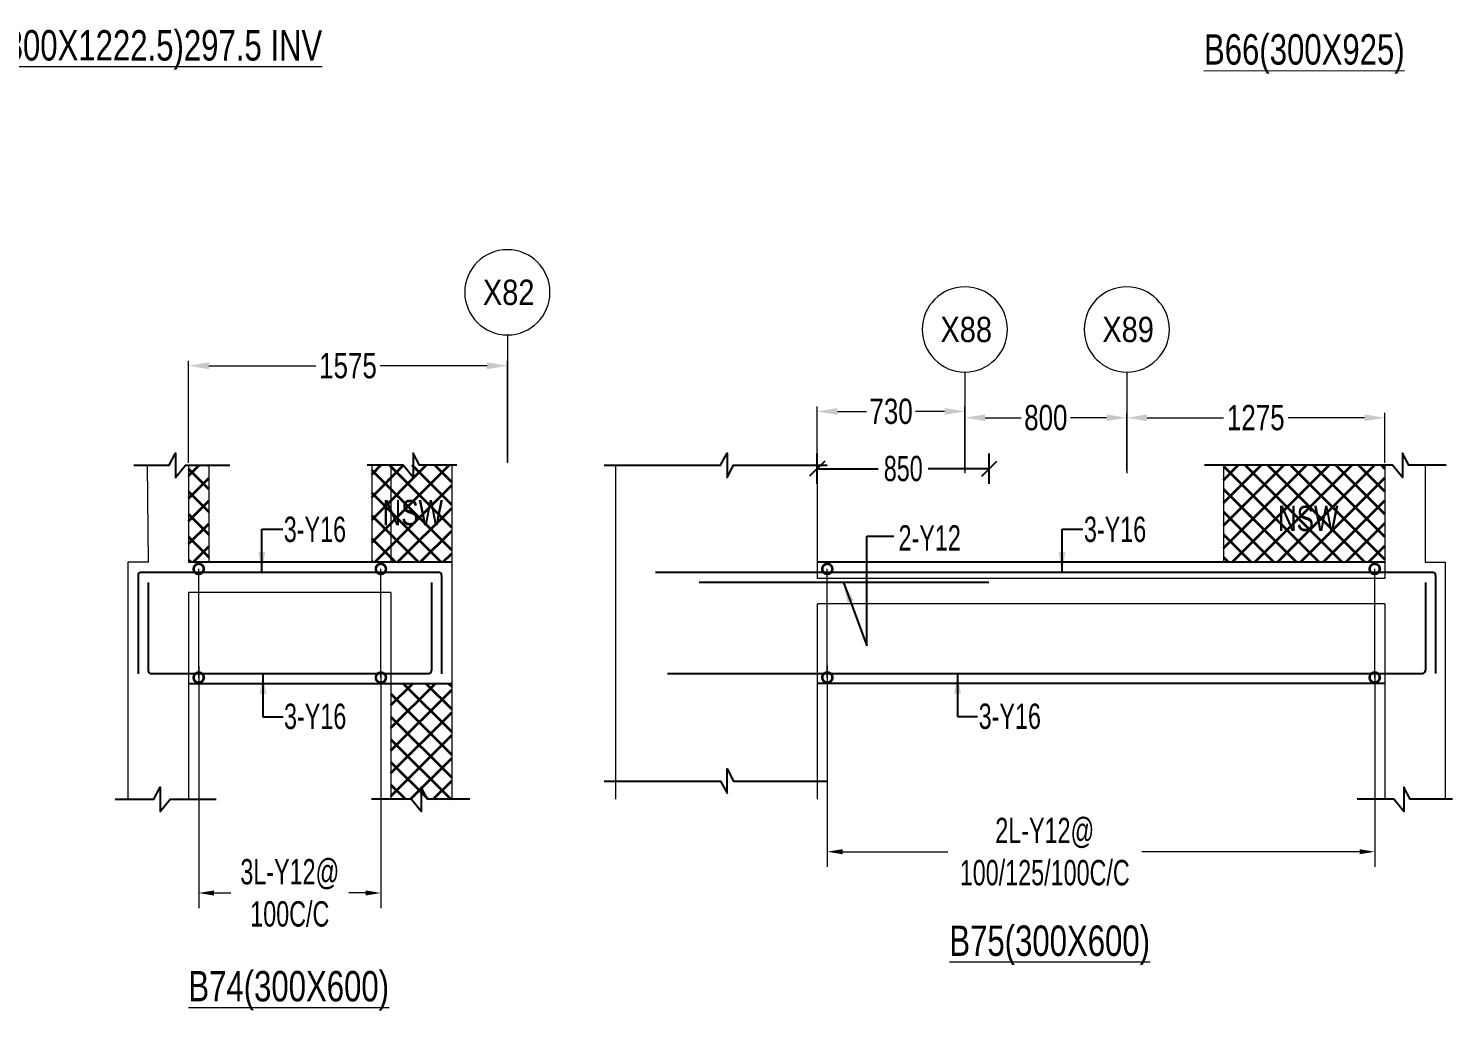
# Model space of a CAD drawing. Header units: millimetres. Extents: x -2697 to 288508, y -1308 to 60928.
# Drawn here: x 52802 to 59839, y 10723 to 15573 of the extents above; entities that cross this region are included whole.
import ezdxf
from ezdxf.enums import TextEntityAlignment as Align

# ---------------------------------------------------------------- set-up
doc = ezdxf.new("R2010")
doc.units = ezdxf.units.MM
doc.header["$LTSCALE"] = 100
for name, pattern in [('ACAD_ISO04W100', [30, 24, -3, 0, -3]), ('CONTINOUS', [0]), ('CONTINU', [0]), ('HIDDEN', [0.375, 0.25, -0.125])]:
    doc.linetypes.add(name, pattern=pattern)
doc.layers.get('Defpoints').update_dxf_attribs({"color": 1, "lineweight": 0})
for name, color, linetype in [('-S-ARROW', 253, 'Continuous'), ('-S-DIM', 251, 'Continuous'), ('-S-MISC', 8, 'Continuous'), ('-STR-BEAM', 7, 'CONTINU'), ('-STR-REINF', 3, 'Continuous'), ('-STR-TEXT', 6, 'Continuous')]:
    doc.layers.add(name, color=color, linetype=linetype)
for name, color, linetype, lineweight in [('-S-STIRUP', 11, 'Continuous', 9), ('-S-TEXT', 6, 'Continuous', 0), ('-STR-COLUMN', 5, 'HIDDEN', 13), ('-STR-RF-DIM', 252, 'CONTINOUS', 20), ('A-ANNO-GRID-LINE', 252, 'ACAD_ISO04W100', 20), ('A-ANNO-GRID-TEXT', 13, 'Continuous', 15), ('GRID DIM', 252, 'Continuous', 9), ('S-COL HATCH', 9, 'Continuous', 35), ('SEC TEXT', 9, 'Continuous', 18), ('SLAB LINE', 254, 'HIDDEN', 20)]:
    doc.layers.add(name, color=color, linetype=linetype, lineweight=lineweight)
doc.styles.add('BEAM-LS', font='romans.shx', dxfattribs={"width": 0.8})
doc.styles.add('Dim.s & Anno.(Misc.)', font='ARIALN.TTF')
doc.styles.add('SOBHA', font='swisscl.ttf', dxfattribs={"width": 0.9})
doc.styles.add('sobha.sed', font='swisscl.ttf')
doc.dimstyles.new('S-50', dxfattribs={"dimscale": 50, "dimtxt": 2.5, "dimasz": 2, "dimexe": 0.5, "dimexo": 0.25, "dimgap": 0.25, "dimtad": 0, "dimdec": 0, "dimrnd": 0.0005, "dimzin": 0, "dimdsep": 46, "dimtxsty": 'sobha.sed', "dimblk": 'OBLIQUE', "dimcen": 0.09, "dimclrd": 8, "dimclre": 8, "dimclrt": 6, "dimadec": 0, "dimazin": 0, "dimtfac": 1, "dimtdec": 0, "dimtofl": 0, "dimtmove": 2, "dimatfit": 3, "dimfxl": 0.18, "dimtolj": 1, "dimtzin": 0, "dimlwd": -1, "dimlwe": -1, "dimarcsym": 0})
doc.dimstyles.new('S-DIM50', dxfattribs={"dimscale": 50, "dimtxt": 2.5, "dimasz": 1.5, "dimexe": 1.5, "dimexo": 1, "dimgap": 0.5, "dimtad": 0, "dimdec": 0, "dimzin": 0, "dimdsep": 46, "dimtxsty": 'SOBHA', "dimcen": 0.09, "dimclrd": 256, "dimclre": 256, "dimclrt": 6, "dimadec": 5, "dimazin": 0, "dimtfac": 1, "dimtdec": 0, "dimtofl": 0, "dimtmove": 0, "dimatfit": 3, "dimfxl": 0.18, "dimtolj": 1, "dimtzin": 0, "dimlwd": -1, "dimlwe": -1, "dimarcsym": 0})
doc.dimstyles.new('STIRUP', dxfattribs={"dimscale": 50, "dimtxt": 2.5, "dimasz": 2.2, "dimexe": 0, "dimexo": 0, "dimgap": 0.5, "dimtad": 0, "dimdec": 0, "dimzin": 0, "dimdsep": 46, "dimtxsty": 'BEAM-LS', "dimblk": 'DOTSMALL', "dimcen": 0.09, "dimclrd": 256, "dimclre": 256, "dimclrt": 256, "dimadec": 5, "dimazin": 0, "dimtfac": 1, "dimtdec": 0, "dimtofl": 0, "dimtmove": 0, "dimatfit": 3, "dimldrblk": 'DOTSMALL', "dimfxl": 0, "dimfxlon": 1, "dimtolj": 1, "dimtzin": 0, "dimlwd": -1, "dimlwe": -1, "dimarcsym": 0})
pattern_1 = [(45, (204872.1, -11370.86), (-56.1266, 56.1266), []), (135, (204872.1, -11370.86), (-56.1266, -56.1266), [])]

# ---------------------------------------------------------------- blocks, each defined once
blk = doc.blocks.new('_Oblique')
at = {"color": 0, "linetype": 'ByBlock', "lineweight": -2}
blk.add_line((-0.5, -0.5), (0.5, 0.5), dxfattribs=at)
blk = doc.blocks.new('*D170')
at = {"layer": '-STR-RF-DIM', "transparency": 16777216}
for p, q in [((56749.8, 12424.3), (56749.8, 11431.8)), ((59454.5, 12379.1), (59454.5, 11431.8)), ((56824.8, 11506.8), (57345, 11506.8)), ((59379.5, 11506.8), (58303.4, 11506.8))]:
    blk.add_line(p, q, dxfattribs=at)
for points in [[(56824.8, 11519.3), (56824.8, 11494.3), (56749.8, 11506.8)], [(59379.5, 11519.3), (59379.5, 11494.3), (59454.5, 11506.8)]]:
    blk.add_solid(points, dxfattribs=at)
at = {"layer": 'Defpoints', "color": 0, "transparency": 16777216}
for p in [(56749.8, 12424.3, 178586.6), (59454.5, 12379.1, 0), (59454.5, 11506.8)]:
    blk.add_point(p, dxfattribs=at)
at = {"layer": '-STR-RF-DIM', "color": 6, "transparency": 16777216, "insert": (57824.2, 11506.8), "char_height": 125, "attachment_point": 5, "style": 'SOBHA'}
blk.add_mtext('\\A1;2L-Y12@\\P100/125/100C/C', dxfattribs=at)
blk = doc.blocks.new('_DotSmall')
at = {"color": 0, "linetype": 'ByBlock', "const_width": 0.5}
blk.add_lwpolyline([(-0.0625, 0, 1), (0.0625, 0, 1)], format="xyb", close=True, dxfattribs=at)
blk = doc.blocks.new('*D171')
at = {"layer": '-S-STIRUP', "ltscale": 100, "transparency": 16777216}
blk.add_line((56749.8, 12367.4), (56749.8, 12903.6), dxfattribs=at)
at = {"layer": 'Defpoints', "color": 0, "linetype": 'CONTINU', "ltscale": 100, "transparency": 16777216}
for p in [(56749.8, 12903.6), (56749.8, 12903.6), (56749.8, 12367.4)]:
    blk.add_point(p, dxfattribs=at)
at = {"layer": '-S-STIRUP', "linetype": 'CONTINU', "ltscale": 100, "transparency": 16777216, "xscale": 100, "yscale": 100, "zscale": 100}
for p, rotation in [((56749.8, 12903.6), 90), ((56749.8, 12367.4), 270)]:
    blk.add_blockref('_DotSmall', p, dxfattribs=dict(at, rotation=rotation))
blk = doc.blocks.new('*D172')
at = {"layer": '-S-STIRUP', "ltscale": 100, "transparency": 16777216}
blk.add_line((59454.5, 12367.4), (59454.5, 12903.6), dxfattribs=at)
at = {"layer": 'Defpoints', "color": 0, "linetype": 'CONTINU', "ltscale": 100, "transparency": 16777216}
for p in [(59454.5, 12903.6), (59454.5, 12903.6), (59454.5, 12367.4)]:
    blk.add_point(p, dxfattribs=at)
at = {"layer": '-S-STIRUP', "linetype": 'CONTINU', "ltscale": 100, "transparency": 16777216, "xscale": 100, "yscale": 100, "zscale": 100}
for p, rotation in [((59454.5, 12903.6), 90), ((59454.5, 12367.4), 270)]:
    blk.add_blockref('_DotSmall', p, dxfattribs=dict(at, rotation=rotation))
blk = doc.blocks.new('A-SYMB_Grid')
blk.add_circle((0, 0), 4.21)
at = {"style": 'Dim.s & Anno.(Misc.)'}
blk.add_attdef('GRID', text='', height=3, dxfattribs=at).set_placement((0, 0), align=Align.MIDDLE_CENTER)
blk = doc.blocks.new('*D257')
at = {"layer": 'Defpoints', "color": 0, "transparency": 16777216}
for p in [(58229.5, 13650.4), (57429.5, 13440.9), (58229.5, 13377.1)]:
    blk.add_point(p, dxfattribs=at)
at = {"layer": 'GRID DIM', "transparency": 16777216}
for p, q in [((57429.5, 13453.4), (57429.5, 13675.4)), ((58229.5, 13389.6), (58229.5, 13675.4)), ((57529.5, 13650.4), (57707.7, 13650.4)), ((58129.5, 13650.4), (57951.4, 13650.4))]:
    blk.add_line(p, q, dxfattribs=at)
for points in [[(57529.5, 13667.1), (57529.5, 13633.7), (57429.5, 13650.4)], [(58129.5, 13667.1), (58129.5, 13633.7), (58229.5, 13650.4)]]:
    blk.add_solid(points, dxfattribs=at)
at = {"layer": 'GRID DIM', "color": 13, "transparency": 16777216, "insert": (57829.5, 13650.4), "char_height": 125, "attachment_point": 5, "style": 'sobha.sed'}
blk.add_mtext('\\A1;800', dxfattribs=at)
blk = doc.blocks.new('*D258')
at = {"layer": 'Defpoints', "color": 0, "transparency": 16777216}
for p in [(59504.5, 13650.4), (58229.5, 13377.1, 0), (59504.5, 13415.7, 0)]:
    blk.add_point(p, dxfattribs=at)
at = {"layer": 'GRID DIM', "transparency": 16777216}
for p, q in [((58229.5, 13389.6), (58229.5, 13675.4)), ((59504.5, 13428.2), (59504.5, 13675.4)), ((58329.5, 13650.4), (58707.8, 13650.4)), ((59404.5, 13650.4), (59026.3, 13650.4))]:
    blk.add_line(p, q, dxfattribs=at)
for points in [[(58329.5, 13667.1), (58329.5, 13633.7), (58229.5, 13650.4)], [(59404.5, 13667.1), (59404.5, 13633.7), (59504.5, 13650.4)]]:
    blk.add_solid(points, dxfattribs=at)
at = {"layer": 'GRID DIM', "color": 13, "transparency": 16777216, "insert": (58867, 13650.4), "char_height": 125, "attachment_point": 5, "style": 'sobha.sed'}
blk.add_mtext('\\A1;1275', dxfattribs=at)
blk = doc.blocks.new('*D259')
at = {"layer": 'Defpoints', "color": 0, "transparency": 16777216}
for p in [(57429.5, 13681.6), (56700, 13415.7, 0), (57429.5, 13377.1, 0)]:
    blk.add_point(p, dxfattribs=at)
at = {"layer": 'GRID DIM', "transparency": 16777216}
for p, q in [((56700, 13428.2), (56700, 13706.6)), ((56800, 13681.6), (56943.4, 13681.6)), ((57329.5, 13681.6), (57186.1, 13681.6)), ((57429.5, 13389.6), (57429.5, 13706.6))]:
    blk.add_line(p, q, dxfattribs=at)
for points in [[(56800, 13698.3), (56800, 13665), (56700, 13681.6)], [(57329.5, 13698.3), (57329.5, 13665), (57429.5, 13681.6)]]:
    blk.add_solid(points, dxfattribs=at)
at = {"layer": 'GRID DIM', "color": 13, "transparency": 16777216, "insert": (57064.8, 13681.6), "char_height": 125, "attachment_point": 5, "style": 'sobha.sed'}
blk.add_mtext('\\A1;730', dxfattribs=at)
blk = doc.blocks.new('*D551')
at = {"layer": '-STR-RF-DIM', "transparency": 16777216}
for p, q in [((53643.6, 12423.8), (53643.6, 11228)), ((54543.7, 12378.6), (54543.7, 11228)), ((53718.6, 11303), (53802.5, 11303)), ((54468.7, 11303), (54384.8, 11303))]:
    blk.add_line(p, q, dxfattribs=at)
for points in [[(53718.6, 11315.5), (53718.6, 11290.5), (53643.6, 11303)], [(54468.7, 11315.5), (54468.7, 11290.5), (54543.7, 11303)]]:
    blk.add_solid(points, dxfattribs=at)
at = {"layer": 'Defpoints', "color": 0, "transparency": 16777216}
for p in [(53643.6, 12423.8, 178586.6), (54543.7, 12378.6, 0), (54543.7, 11303)]:
    blk.add_point(p, dxfattribs=at)
at = {"layer": '-STR-RF-DIM', "color": 6, "transparency": 16777216, "insert": (54093.7, 11303), "char_height": 125, "attachment_point": 5, "style": 'SOBHA'}
blk.add_mtext('\\A1;3L-Y12@\\P100C/C', dxfattribs=at)
blk = doc.blocks.new('*D552')
at = {"layer": '-S-STIRUP', "ltscale": 100, "transparency": 16777216}
blk.add_line((53643.6, 12366.9), (53643.6, 12903.6), dxfattribs=at)
at = {"layer": 'Defpoints', "color": 0, "linetype": 'CONTINU', "ltscale": 100, "transparency": 16777216}
for p in [(53643.6, 12903.6), (53643.6, 12903.6), (53643.6, 12366.9)]:
    blk.add_point(p, dxfattribs=at)
at = {"layer": '-S-STIRUP', "linetype": 'CONTINU', "ltscale": 100, "transparency": 16777216, "xscale": 100, "yscale": 100, "zscale": 100}
for p, rotation in [((53643.6, 12903.6), 90), ((53643.6, 12366.9), 270)]:
    blk.add_blockref('_DotSmall', p, dxfattribs=dict(at, rotation=rotation))
blk = doc.blocks.new('*D553')
at = {"layer": '-S-STIRUP', "ltscale": 100, "transparency": 16777216}
blk.add_line((54543.7, 12366.9), (54543.7, 12903.6), dxfattribs=at)
at = {"layer": 'Defpoints', "color": 0, "linetype": 'CONTINU', "ltscale": 100, "transparency": 16777216}
for p in [(54543.7, 12903.6), (54543.7, 12903.6), (54543.7, 12366.9)]:
    blk.add_point(p, dxfattribs=at)
at = {"layer": '-S-STIRUP', "linetype": 'CONTINU', "ltscale": 100, "transparency": 16777216, "xscale": 100, "yscale": 100, "zscale": 100}
for p, rotation in [((54543.7, 12903.6), 90), ((54543.7, 12366.9), 270)]:
    blk.add_blockref('_DotSmall', p, dxfattribs=dict(at, rotation=rotation))
blk = doc.blocks.new('*D554')
at = {"layer": 'Defpoints', "color": 0, "transparency": 16777216}
for p in [(53593.8, 13907.1), (53593.8, 13415.7, 0), (55168.8, 13415.7, 0)]:
    blk.add_point(p, dxfattribs=at)
at = {"layer": 'GRID DIM', "transparency": 16777216}
for p, q in [((53593.8, 13428.2), (53593.8, 13932.1)), ((53693.8, 13907.1), (54222, 13907.1)), ((55068.8, 13907.1), (54540.5, 13907.1)), ((55168.8, 13428.2), (55168.8, 13932.1))]:
    blk.add_line(p, q, dxfattribs=at)
for points in [[(53693.8, 13923.7), (53693.8, 13890.4), (53593.8, 13907.1)], [(55068.8, 13923.7), (55068.8, 13890.4), (55168.8, 13907.1)]]:
    blk.add_solid(points, dxfattribs=at)
at = {"layer": 'GRID DIM', "color": 13, "transparency": 16777216, "insert": (54381.3, 13907.1), "char_height": 125, "attachment_point": 5, "style": 'sobha.sed'}
blk.add_mtext('\\A1;1575', dxfattribs=at)
blk = doc.blocks.new('*D756')
at = {"layer": '-S-DIM', "transparency": 16777216}
for p, q in [((56700, 13323.8), (56700, 13473.8)), ((57550.1, 13323.8), (57550.1, 13473.8)), ((56700, 13398.8), (57001.6, 13398.8)), ((57550.1, 13398.8), (57248.5, 13398.8))]:
    blk.add_line(p, q, dxfattribs=at)
at = {"layer": 'Defpoints', "color": 0, "transparency": 16777216}
for p in [(57550.1, 13398.8), (56700, 12936.6), (57550.1, 12808.1, 0)]:
    blk.add_point(p, dxfattribs=at)
at = {"layer": '-S-DIM', "transparency": 16777216, "xscale": 75, "yscale": 75, "zscale": 75, "rotation": 180}
blk.add_blockref('_Oblique', (56700, 13398.8), dxfattribs=at)
at = {"layer": '-S-DIM', "transparency": 16777216, "xscale": 75, "yscale": 75, "zscale": 75}
blk.add_blockref('_Oblique', (57550.1, 13398.8), dxfattribs=at)
at = {"layer": '-S-DIM', "color": 6, "transparency": 16777216, "insert": (57125, 13398.8), "char_height": 125, "attachment_point": 5, "style": 'SOBHA'}
blk.add_mtext('\\A1;850', dxfattribs=at)

msp = doc.modelspace()

# ---------------------------------------------------------------- hatches: boundary and pattern name
at = {"layer": 'S-COL HATCH'}
h = msp.add_hatch(dxfattribs=at)
h.set_pattern_fill('ANSI37', color=8, scale=25)
h.set_pattern_definition(pattern_1)
h.paths.add_polyline_path([(53693.75, 13415.69), (53593.75, 13415.69), (53593.75, 12936.6), (53693.75, 12936.6)])
h = msp.add_hatch(dxfattribs=at)
h.set_pattern_fill('ANSI37', color=8, scale=25)
h.set_pattern_definition(pattern_1)
h.paths.add_polyline_path([(54498.7, 12936.6), (54893.75, 12936.6), (54893.75, 13415.69), (54498.7, 13415.69)])
h.paths.add_polyline_path([(54593.75, 12336.6), (54893.75, 12336.6), (54893.75, 11765.69), (54593.75, 11765.69)])
h = msp.add_hatch(dxfattribs=at)
h.set_pattern_fill('ANSI37', color=8, scale=25)
h.set_pattern_definition([(45, (-66701.84, -150008.25), (-56.1266, 56.1266), []), (135, (-66701.84, -150008.25), (-56.1266, -56.1266), [])])
h.paths.add_polyline_path([(58707, 12936.6), (58707, 13415.69), (59504.5, 13415.69), (59504.5, 12936.6)])
h.paths.add_polyline_path([(59504.5, 12336.1), (58707, 12336.1)])

# ---------------------------------------------------------------- linework, layer by layer
at = {"layer": '-S-MISC', "linetype": 'ByBlock', "ltscale": 1000, "elevation": 0}
for points in [[(53322.94, 13415.69), (53498.14, 13415.69), (53529.01, 13475.35), (53529.01, 13355.19), (53578.86, 13415.69), (53798.04, 13415.69)], [(54918.93, 13415.69), (54734.29, 13415.69), (54703.42, 13475.35), (54703.42, 13355.19), (54653.57, 13415.69), (54476.1, 13415.69)], [(55647.14, 13415.69), (56222.47, 13415.69), (56255.68, 13475.35), (56255.68, 13355.19), (56285.98, 13415.69), (56749.56, 13415.69)], [(59808.16, 13415.69), (59623.52, 13415.69), (59592.65, 13475.35), (59592.65, 13355.19), (59542.8, 13415.69), (58614.16, 13415.69)], [(55647.14, 11855.29), (56222.47, 11855.29), (56255.68, 11795.63), (56255.68, 11915.79), (56285.98, 11855.29), (56749.56, 11855.29)], [(53231.18, 11765.69), (53421.92, 11765.69), (53452.79, 11825.35), (53452.79, 11705.19), (53502.64, 11765.69), (53729.83, 11765.69)], [(54983.33, 11765.69), (54774.05, 11765.69), (54743.18, 11825.35), (54743.18, 11705.19), (54693.33, 11765.69), (54497.91, 11765.69)], [(59839.11, 11766.19), (59629.82, 11766.19), (59598.95, 11825.85), (59598.95, 11705.69), (59549.1, 11766.19), (59367.71, 11766.19)]]:
    msp.add_lwpolyline(points, dxfattribs=at)
at = {"layer": '-STR-BEAM'}
for p, q in [((54893.75, 12936.6, 0), (53593.75, 12936.6, 0)), ((59504.5, 12936.6, 0), (56700, 12936.6, 0)), ((54893.75, 12336.6, 0), (53593.75, 12336.6, 0)), ((59504.5, 12337.1, 0), (56700, 12337.1, 0))]:
    msp.add_line(p, q, dxfattribs=at)
at = {"layer": '-STR-COLUMN', "linetype": 'Continuous', "ltscale": 10}
for p, q in [((53396.25, 12936.6, 0), (53390.57, 13415.69, 0)), ((53593.75, 13415.69, 0), (53593.75, 12936.6, 0)), ((53693.75, 13415.69, 0), (53693.75, 12936.6, 0)), ((54498.7, 13415.69, 0), (54498.7, 12936.6, 0)), ((54593.75, 13415.69, 0), (54593.75, 12936.6, 0)), ((54893.75, 13415.69, 0), (54893.75, 11765.69, 0)), ((55702.5, 13415.69, 0), (55702.5, 11766.19, 0)), ((56700, 13415.69, 0), (56700, 12936.6, 0)), ((58707, 13415.69, 0), (58707, 12936.6, 0)), ((59504.5, 13415.69, 0), (59504.5, 12936.6, 0)), ((59704.55, 13415.69, 0), (59704.55, 12936.6, 0)), ((53293.75, 12936.6, 0), (53293.75, 11765.69, 0)), ((53396.25, 12936.6, 0), (53293.75, 12936.6, 0)), ((59704.55, 12936.6, 0), (59802.5, 12936.6, 0)), ((59802.5, 12936.6, 0), (59802.5, 11766.19, 0)), ((53593.75, 12336.6, 0), (53593.75, 11765.69, 0)), ((54593.75, 12336.6, 0), (54593.75, 11765.69, 0)), ((56700, 12337.1, 0), (56700, 11766.19, 0)), ((59504.5, 12337.1, 0), (59504.5, 11766.19, 0))]:
    msp.add_line(p, q, dxfattribs=at)
at = {"layer": '-STR-REINF', "ltscale": 10}
for p, q in [((54828.75, 12886.6, 0), (53358.75, 12886.6, 0)), ((59740.67, 12886.6, 0), (55900.14, 12886.6, 0)), ((53343.75, 12871.6, 0), (53343.75, 12385.93, 0)), ((53393.75, 12836.6, 0), (53393.75, 12401.6, 0)), ((54793.75, 12836.6, 0), (54793.75, 12401.6, 0)), ((54843.75, 12871.6, 0), (54843.75, 12385.93, 0)), ((57547.8, 12836.6, 0), (56117.27, 12836.6, 0)), ((59705.67, 12836.6, 0), (59705.67, 12402.1, 0)), ((59755.67, 12871.6, 0), (59755.67, 12386.43, 0)), ((53408.75, 12386.6, 0), (54778.75, 12386.6, 0)), ((55960.56, 12387.1, 0), (59690.67, 12387.1, 0))]:
    msp.add_line(p, q, dxfattribs=at)
for centre, start, end in [((53358.75, 12871.6, 0), 90, 180), ((54828.75, 12871.6, 0), 0, 90), ((59740.67, 12871.6, 0), 0, 90), ((53408.75, 12401.6, 0), 180, 270), ((54778.75, 12401.6, 0), 270, 0), ((59690.67, 12402.1, 0), 270, 0)]:
    msp.add_arc(centre, 15, start, end, dxfattribs=at)
at = {"layer": 'A-ANNO-GRID-LINE', "ltscale": 40}
for p, q in [((55168.78, 14059.31, 0), (55168.78, 13431.3, 0)), ((57429.53, 13875.9, 0), (57429.53, 13377.06, 0)), ((58229.53, 13875.9, 0), (58229.53, 13377.06, 0))]:
    msp.add_line(p, q, dxfattribs=at)
at = {"layer": 'SLAB LINE', "color": 9, "linetype": 'HIDDEN', "ltscale": 0.1}
for p, q in [((56700, 12936.6, 0), (56700, 12856.6, 0)), ((59504.5, 12936.6, 0), (59504.5, 12856.6, 0)), ((59504.5, 12856.6, 0), (56700, 12856.6, 0)), ((59504.5, 12731.6, 0), (56700, 12731.6, 0)), ((56700, 12731.6, 0), (56700, 12337.1, 0)), ((59504.5, 12731.6, 0), (59504.5, 12337.1, 0))]:
    msp.add_line(p, q, dxfattribs=at)
at = {"layer": 'SLAB LINE', "linetype": 'HIDDEN', "ltscale": 0.1}
for p, q in [((54593.75, 12786.6, 0), (53593.75, 12786.6, 0)), ((53593.75, 12786.6, 0), (53593.75, 12336.6, 0)), ((54593.75, 12786.6, 0), (54593.75, 12336.6, 0))]:
    msp.add_line(p, q, dxfattribs=at)

# ---------------------------------------------------------------- block references
at = {"layer": 'A-ANNO-GRID-TEXT'}
ref = msp.add_blockref('A-SYMB_Grid', (55168.78, 14269.94, 0), dxfattribs=dict(at, xscale=-50, yscale=50, zscale=50))
ref.add_attrib('GRID', 'X82', dxfattribs={"layer": '0', "height": 125, "style": 'Dim.s & Anno.(Misc.)'}).set_placement((55175.18, 14269.94, 0), align=Align.MIDDLE_CENTER)
ref = msp.add_blockref('A-SYMB_Grid', (57429.53, 14086.53, 0), dxfattribs=dict(at, xscale=-50, yscale=50, zscale=50))
ref.add_attrib('GRID', 'X88', dxfattribs={"layer": '0', "height": 125, "style": 'Dim.s & Anno.(Misc.)'}).set_placement((57436.18, 14086.53, 0), align=Align.MIDDLE_CENTER)
ref = msp.add_blockref('A-SYMB_Grid', (58229.53, 14086.53, 0), dxfattribs=dict(at, xscale=-50, yscale=50, zscale=50))
ref.add_attrib('GRID', 'X89', dxfattribs={"layer": '0', "height": 125, "style": 'Dim.s & Anno.(Misc.)'}).set_placement((58236.18, 14086.53, 0), align=Align.MIDDLE_CENTER)

# ---------------------------------------------------------------- texts
at = {"layer": '-S-TEXT', "color": 6, "style": 'sobha.sed'}
for p in [(54552.1, 13119.6, 0), (58976.68, 13090.33, -178586.59)]:
    msp.add_text('NSW', height=125, dxfattribs=at).set_placement(p)
at = {"layer": '-STR-TEXT', "color": 6, "char_height": 125, "style": 'SOBHA'}
for s, insert, attachment_point in [('\\A1;3-Y16', (54063.92, 13161.87, 0), 1), ('\\A1;3-Y16', (58017.79, 13161.87, 0), 1), ('\\A1;2-Y12', (57101.7, 12994.51, 0), 7), ('\\A1;3-Y16', (54065.17, 12111.32), 7), ('\\A1;3-Y16', (57497.67, 12111.82, 0), 7)]:
    msp.add_mtext(s, dxfattribs=dict(at, insert=insert, attachment_point=attachment_point))
at = {"layer": 'SEC TEXT', "color": 1, "linetype": 'ByBlock', "style": 'sobha.sed'}
for s, rotation, p in [('%%UB65(300X1222.5)297.5 INV', 359.989279, (52364.94, 15415.13, 0)), ('%%UB66(300X925)', 0.010721, (58611.02, 15394.71, 0)), ('%%UB75(300X600)', 359.989279, (57352.78, 10992.36, 0)), ('%%UB74(300X600)', 359.989279, (53592.52, 10767.86, 0))]:
    msp.add_text(s, height=150, rotation=rotation, dxfattribs=at).set_placement(p)

# ---------------------------------------------------------------- dimensions: what is measured, and where the dimension line sits
at = {"layer": '-S-DIM'}
dim = msp.add_linear_dim(base=(57550.09, 13398.77, 0), p1=(56700, 12936.6, 0), p2=(57550.09, 12808.07, 0), dimstyle='S-DIM50', override={"dimscale": 1, "dimtxt": 125, "dimasz": 75, "dimexe": 75, "dimexo": 0, "dimgap": 25, "dimblk1": 'Oblique', "dimblk2": 'Oblique', "dimsah": 1, "dimcen": 4.5, "dimfxl": 75, "dimfxlon": 1}, dxfattribs=at)
dim.commit()
dim.dimension.update_dxf_attribs({"geometry": '*D756', "text_midpoint": (57125.04, 13398.77, 0)})
at = {"layer": '-S-STIRUP', "linetype": 'CONTINU', "ltscale": 100}
for base, p1, p2, picture, middle in [((53643.6, 12903.6, 178586.59), (53643.6, 12366.88, 178586.59), (53643.6, 12903.6, 178586.59), '*D552', (53643.6, 12635.24, 178586.59)), ((54543.75, 12903.6, 0), (54543.75, 12366.88, 0), (54543.75, 12903.6, 0), '*D553', (54543.75, 12635.24, 0)), ((56749.85, 12903.6, 178586.59), (56749.85, 12367.38, 178586.59), (56749.85, 12903.6, 178586.59), '*D171', (56749.85, 12635.49, 178586.59)), ((59454.5, 12903.6, 0), (59454.5, 12367.38, 0), (59454.5, 12903.6, 0), '*D172', (59454.5, 12635.49, 0))]:
    dim = msp.add_linear_dim(base=base, p1=p1, p2=p2, angle=90, text=' ', dimstyle='STIRUP', override={"dimasz": 2}, dxfattribs=at)
    dim.commit()
    dim.dimension.update_dxf_attribs({"geometry": picture, "text_midpoint": middle})
at = {"layer": '-STR-RF-DIM'}
dim = msp.add_linear_dim(base=(54543.75, 11303.02, 0), p1=(53643.6, 12423.82, 178586.59), p2=(54543.75, 12378.6, 0), text='3L-Y12@\\P100C/C', dimstyle='S-DIM50', override={"dimscale": 1, "dimtxt": 125, "dimasz": 75, "dimexe": 75, "dimexo": 0, "dimgap": 25, "dimsah": 1, "dimcen": 4.5, "dimfxl": 75}, dxfattribs=at)
dim.commit()
dim.dimension.update_dxf_attribs({"geometry": '*D551', "text_midpoint": (54093.67, 11303.02, 0)})
dim = msp.add_linear_dim(base=(59454.5, 11506.75, 0), p1=(56749.85, 12424.32, 178586.59), p2=(59454.5, 12379.1, 0), text='2L-Y12@\\P100/125/100C/C', dimstyle='S-DIM50', override={"dimscale": 1, "dimtxt": 125, "dimasz": 75, "dimexe": 75, "dimexo": 0, "dimgap": 25, "dimsah": 1, "dimcen": 4.5, "dimfxl": 75}, dxfattribs=at)
dim.commit()
dim.dimension.update_dxf_attribs({"geometry": '*D170', "text_midpoint": (57824.16, 11506.75, 0), "dimtype": 160})
at = {"layer": 'GRID DIM'}
for base, p1, p2, picture, middle in [((53593.75, 13907.08, 0), (55168.78, 13415.69, 0), (53593.75, 13415.69, 0), '*D554', (54381.27, 13907.08, 0)), ((57429.53, 13681.63, 0), (56700, 13415.69, 0), (57429.53, 13377.06, 0), '*D259', (57064.77, 13681.63, 0)), ((58229.53, 13650.39, 0), (57429.53, 13440.86, 0), (58229.53, 13377.06, 0), '*D257', (57829.53, 13650.39, 0)), ((59504.5, 13650.39, 0), (58229.53, 13377.06, 0), (59504.5, 13415.69, 0), '*D258', (58867.02, 13650.39, 0))]:
    dim = msp.add_linear_dim(base=base, p1=p1, p2=p2, dimstyle='S-50', override={"dimsah": 1, "dimclrd": 256, "dimclre": 256, "dimclrt": 13, "dimtmove": 1}, dxfattribs=at)
    dim.commit()
    dim.dimension.update_dxf_attribs({"geometry": picture, "text_midpoint": middle})

# ---------------------------------------------------------------- leaders
at = {"layer": '-S-ARROW', "annotation_type": 0, "has_hookline": 1, "hookline_direction": 1}
for points, text_width in [([(53955.6, 12886.6, 0), (53955.6, 13099.37, 0), (54058.92, 13099.37, 0)], 318.41), ([(57909.46, 12886.6, 0), (57909.46, 13099.37, 0), (58012.79, 13099.37, 0)], 318.41), ([(56829.81, 12836.6, 0), (56945.29, 12524.01, 0), (56945.29, 13064.78, 0), (57077.65, 13064.78, 0)], 317.74), ([(53961.13, 12386.6), (53961.13, 12173.82), (54060.17, 12173.82)], 318.41), ([(57393.63, 12387.1, 0), (57393.63, 12174.32, 0), (57492.67, 12174.32, 0)], 318.41)]:
    msp.add_leader(points, dimstyle='S-50', override={"dimasz": 2, "dimgap": 0.1, "dimtad": 0}, dxfattribs=dict(at, text_width=text_width))

doc.saveas('drawing.dxf')
